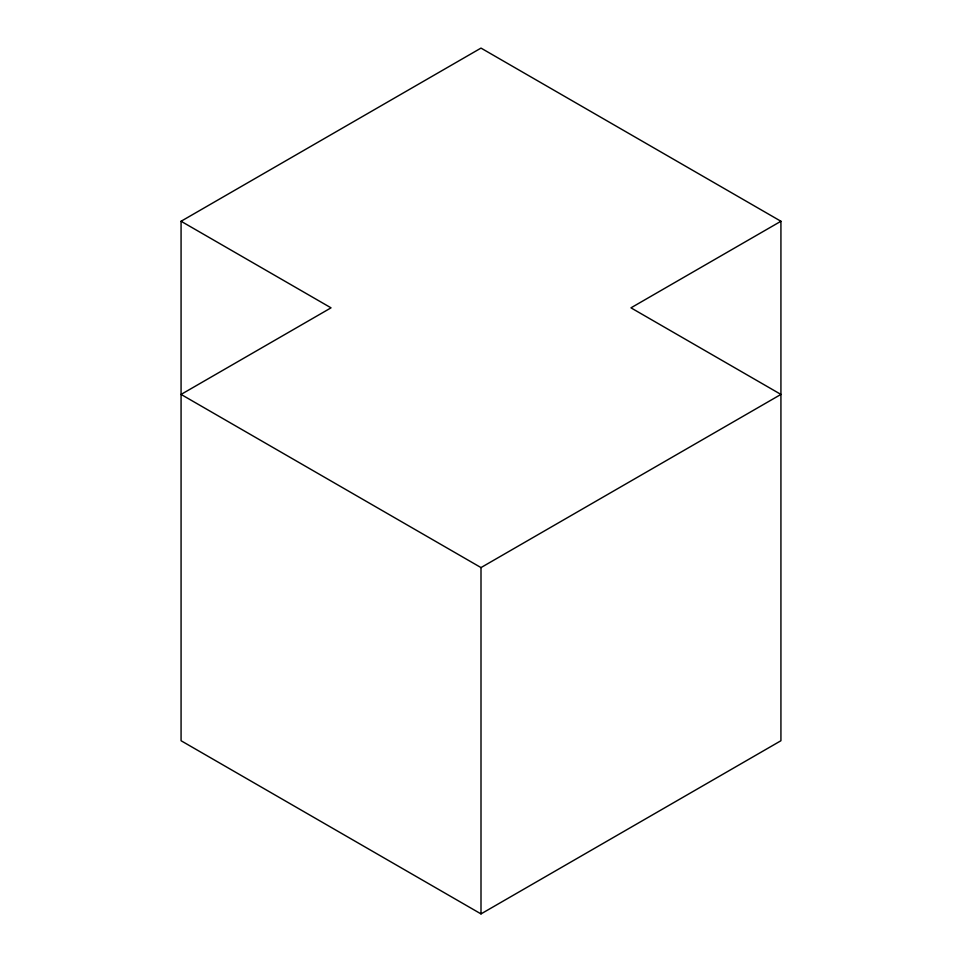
<?xml version="1.0" encoding="UTF-8"?>
<svg xmlns="http://www.w3.org/2000/svg" width="962" height="962" viewBox="0 0 962 962"><rect width="100%" height="100%" fill="white"/><g stroke="black" fill="none" stroke-linecap="round" stroke-linejoin="round"><path stroke-width="1.44" d="M181.072 221.26L481 48.1L780.928 221.26L780.928 740.74L481 913.9L181.072 740.74L181.072 221.26L331.036 307.84L181.072 394.42L481 567.58L780.928 394.42L630.964 307.84L780.928 221.26M481 567.58L481 913.9"/></g></svg>
